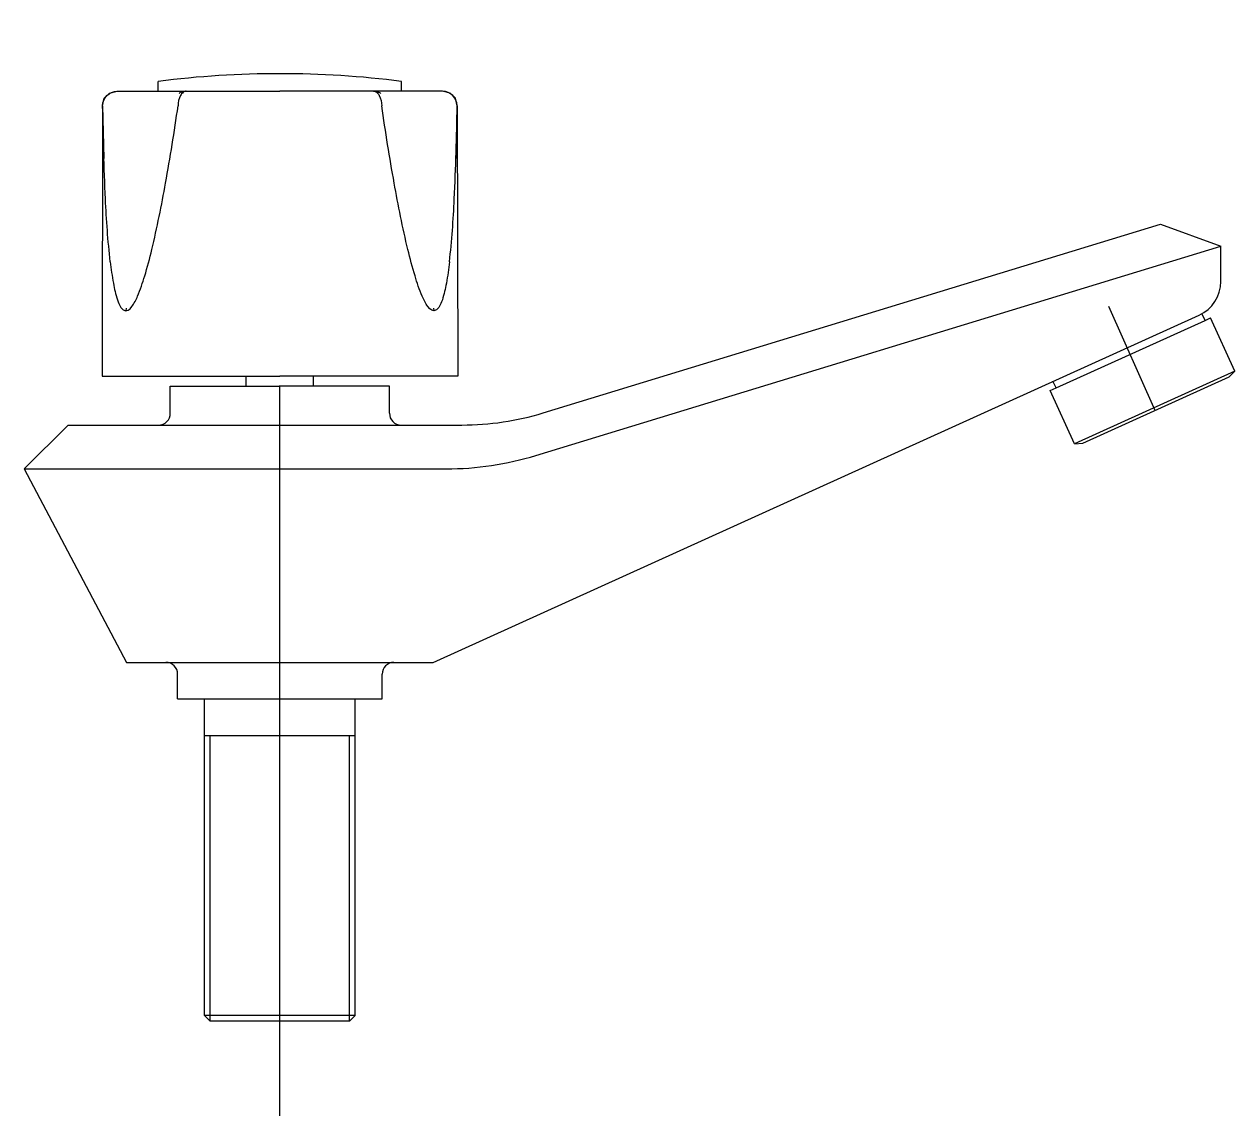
# Model space of a CAD drawing. Extents: x 74.731 to 74.897, y -0.024 to 0.125.
import ezdxf

# ---------------------------------------------------------------- set-up
doc = ezdxf.new("R2010")
doc.units = 0
doc.header["$LTSCALE"] = 0.2
doc.header["$MEASUREMENT"] = 0
doc.linetypes.add('AXES', pattern=[0.54, 0.3, -0.08, 0.08, -0.08])
doc.linetypes.add('CONTINU', pattern=[0])
doc.layers.get('0').update_dxf_attribs({"linetype": 'CONTINUOUS'})
doc.layers.add('DECA_EIXOS', color=5, linetype='AXES')

msp = doc.modelspace()

# ---------------------------------------------------------------- linework, layer by layer
at = {"linetype": 'CONTINU'}
for points in [[(74.76617, 0.11834, 0.031509), (74.74952, 0.11729)], [(74.78282, 0.11729, 0.031509), (74.76617, 0.11834)], [(74.74191, 0.11394, -0.414466), (74.7439, 0.11594)], [(74.75336, 0.11594, 0.158028), (74.75292, 0.11579, 0.097318), (74.75257, 0.11536, 0.123807), (74.75223, 0.11394)], [(74.75271, 0.11582, 0.15442), (74.75238, 0.11564)], [(74.75271, 0.11582, -0.092548), (74.75336, 0.11594)], [(74.77898, 0.11594, -0.158026), (74.77942, 0.11579, -0.097893), (74.77977, 0.11536, -0.123369), (74.78011, 0.11394)], [(74.77963, 0.11582, 0.092548), (74.77898, 0.11594)], [(74.77963, 0.11582, -0.15442), (74.77996, 0.11564)], [(74.79043, 0.11394, 0.414466), (74.78843, 0.11594)], [(74.74295, 0.09259, -0.016028), (74.74229, 0.1012, -0.008479), (74.74191, 0.11394)], [(74.74864, 0.09425, 0.014715), (74.75052, 0.10336, 0.008308), (74.75223, 0.11394)], [(74.7837, 0.09425, -0.014715), (74.78182, 0.10336, -0.008307), (74.78011, 0.11394)], [(74.78939, 0.09259, 0.016028), (74.79005, 0.1012, 0.008479), (74.79043, 0.11394)], [(74.74508, 0.08587), (74.74538, 0.08595), (74.74566, 0.08616), (74.74592, 0.08647, 0.053721), (74.74669, 0.08788, 0.027898), (74.74767, 0.09065, 0.013732), (74.74864, 0.09425)], [(74.78726, 0.08587), (74.78696, 0.08595), (74.78668, 0.08616), (74.78642, 0.08647, -0.053725), (74.78565, 0.08788, -0.027896), (74.78467, 0.09065, -0.013732), (74.7837, 0.09425)], [(74.74295, 0.09259, 0.016001), (74.74338, 0.08964, 0.032432), (74.74393, 0.0874, 0.062357), (74.74441, 0.08635), (74.74472, 0.086), (74.74508, 0.08587)], [(74.78939, 0.09259, -0.016002), (74.78896, 0.08964, -0.032434), (74.78841, 0.0874, -0.062357), (74.78793, 0.08635), (74.78762, 0.086), (74.78726, 0.08587)], [(74.89201, 0.0853, 0.296084), (74.89497, 0.08987)], [(74.74957, 0.07024, 0.414732), (74.75117, 0.07185)], [(74.78117, 0.07185, 0.415029), (74.78277, 0.07024)], [(74.7911, 0.07024, 0.074313), (74.80221, 0.0719)], [(74.78891, 0.06424, 0.074512), (74.80123, 0.06608)], [(74.75217, 0.03614, 0.414217), (74.75057, 0.03774)], [(74.78177, 0.03774, 0.414439), (74.78017, 0.03614)]]:
    msp.add_lwpolyline(points, format="xyb", dxfattribs=at)
for points in [[(74.74952, 0.11594), (74.74952, 0.11729)], [(74.78282, 0.11594), (74.78282, 0.11729)], [(74.74191, 0.11394), (74.7421, 0.11497), (74.74284, 0.11569), (74.7439, 0.11594)], [(74.7439, 0.11594), (74.76617, 0.11594)], [(74.78843, 0.11594), (74.76617, 0.11594)], [(74.79043, 0.11394), (74.79023, 0.11497), (74.7895, 0.11569), (74.78843, 0.11594)], [(74.74191, 0.11394), (74.74182, 0.07694)], [(74.74191, 0.11394), (74.74207, 0.10675)], [(74.79043, 0.11394), (74.79027, 0.10675)], [(74.79043, 0.11394), (74.79052, 0.07694)], [(74.80221, 0.0719), (74.88673, 0.09774)], [(74.88673, 0.09774), (74.89497, 0.09474)], [(74.80123, 0.06608), (74.89497, 0.09474)], [(74.89497, 0.08987), (74.89497, 0.09474)], [(74.74512, 0.08626), (74.74508, 0.08587)], [(74.78722, 0.08626), (74.78726, 0.08587)], [(74.78717, 0.03774), (74.89201, 0.0853)], [(74.87242, 0.07531), (74.89282, 0.08456)], [(74.89282, 0.08456), (74.89239, 0.08549)], [(74.89282, 0.08456), (74.89359, 0.08491)], [(74.89689, 0.07762), (74.89359, 0.08491)], [(74.74182, 0.07694), (74.76617, 0.07694)], [(74.76157, 0.07554), (74.76157, 0.07694)], [(74.79052, 0.07694), (74.76617, 0.07694)], [(74.77077, 0.07554), (74.77077, 0.07694)], [(74.89689, 0.07762), (74.87495, 0.06767)], [(74.87607, 0.06774), (74.89611, 0.07682)], [(74.89611, 0.07682), (74.89689, 0.07762)], [(74.75117, 0.07185), (74.75117, 0.07554)], [(74.75117, 0.07554), (74.76617, 0.07554)], [(74.78117, 0.07554), (74.76617, 0.07554)], [(74.78117, 0.07185), (74.78117, 0.07554)], [(74.87164, 0.07496), (74.87242, 0.07531)], [(74.87495, 0.06767), (74.87164, 0.07496)], [(74.87242, 0.07531), (74.872, 0.07623)], [(74.73117, 0.06424), (74.73717, 0.07024)], [(74.73717, 0.07024), (74.78277, 0.07024)], [(74.78277, 0.07024), (74.7911, 0.07024)], [(74.87495, 0.06767), (74.87607, 0.06774)], [(74.73117, 0.06424), (74.74517, 0.03774)], [(74.73117, 0.06424), (74.78446, 0.06424)], [(74.78446, 0.06424), (74.78891, 0.06424)], [(74.74517, 0.03774), (74.76617, 0.03774)], [(74.76617, 0.03774), (74.78717, 0.03774)], [(74.75217, 0.03274), (74.75217, 0.03614)], [(74.78017, 0.03274), (74.78017, 0.03614)], [(74.75217, 0.03274), (74.76617, 0.03274)], [(74.75584, -0.01061), (74.75584, 0.03274)], [(74.76617, 0.03274), (74.78017, 0.03274)], [(74.77649, -0.01061), (74.77649, 0.03274)], [(74.75584, 0.02774), (74.76617, 0.02774)], [(74.75662, -0.01138), (74.75662, 0.02774)], [(74.76617, 0.02774), (74.77649, 0.02774)], [(74.77572, -0.01138), (74.77572, 0.02774)], [(74.75584, -0.01061), (74.75662, -0.01138)], [(74.77649, -0.01061), (74.75584, -0.01061)], [(74.77572, -0.01138), (74.75662, -0.01138)], [(74.77649, -0.01061), (74.77572, -0.01138)]]:
    msp.add_lwpolyline(points, dxfattribs=at)
at = {"layer": 'DECA_EIXOS'}
for points in [[(74.76617, -0.02433), (74.76617, 0.12512)], [(74.886, 0.07224), (74.87967, 0.08645)]]:
    msp.add_lwpolyline(points, dxfattribs=at)

doc.saveas('drawing.dxf')
